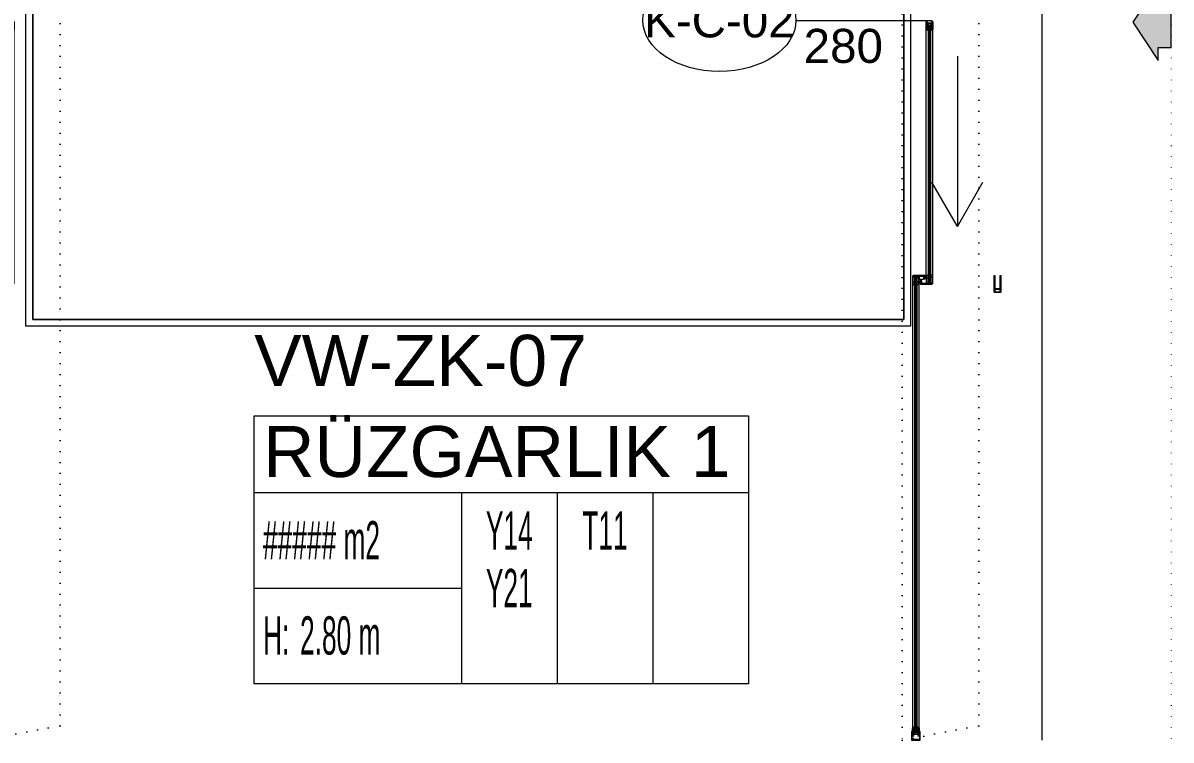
# Model space of a CAD drawing. Extents: x -2012 to 34975, y -1043 to 8321.
# Drawn here: x 5863.4 to 6200.8, y 2549 to 2759.7 of the extents above; entities that cross this region are included whole.
import ezdxf
from ezdxf.enums import TextEntityAlignment as Align

# ---------------------------------------------------------------- set-up
doc = ezdxf.new("R2010")
doc.units = 0
doc.header["$LTSCALE"] = 25
doc.header["$PDMODE"] = 1
doc.linetypes.add('DOT2', pattern=[0.125, 0, -0.125])
doc.layers.get('0').update_dxf_attribs({"color": 9, "lineweight": 9})
for name, color, linetype, lineweight in [('06D', 9, 'Continuous', 9), ('10', 9, 'Continuous', 9), ('10A', 9, 'Continuous', 9), ('15', 9, 'Continuous', 9), ('20', 9, 'DOT2', 9), ('21', 9, 'Continuous', 9), ('21_MAHAL', 9, 'Continuous', 9), ('22', 8, 'Continuous', 9)]:
    doc.layers.add(name, color=color, linetype=linetype, lineweight=lineweight)
doc.styles.add('Arial', font='arial.ttf', dxfattribs={"height": 2.5})
doc.styles.add('MuuM_TEXT-STANDART', font='ARIALN.TTF')

# ---------------------------------------------------------------- blocks, each defined once
blk = doc.blocks.new('p-kayarkapi_dormaeasy')
at = {"layer": '06D'}
for p, q in [((-282.29, -7), (-209.99, -7)), ((-282.29, -9), (-209.99, -9))]:
    blk.add_line(p, q, dxfattribs=at)
for points in [[(-284.79, -3), (-415.19, -3)], [(-415.19, -5), (-284.79, -5)]]:
    blk.add_lwpolyline(points, dxfattribs=at)
at = {"layer": '10'}
for p, q in [((-418.79, -5.25), (-418.79, -2.75)), ((-415.78, -3.25), (-415.78, -3.6)), ((-415.19, -3.25), (-414.84, -3.6)), ((-284.79, -3.25), (-285.14, -3.6)), ((-284.2, -3.25), (-284.2, -3.6)), ((-416.44, -3.63), (-416.94, -3.63)), ((-416.44, -4.37), (-416.94, -4.37)), ((-416.44, -4.37), (-416.44, -3.63)), ((-415.78, -4.75), (-415.78, -4.4)), ((-415.19, -4.75), (-414.84, -4.4)), ((-284.79, -4.75), (-285.14, -4.4)), ((-284.47, -5.44), (-284.64, -5.44)), ((-284.64, -5.44), (-284.64, -5.55)), ((-284.64, -5.55), (-283.94, -5.55)), ((-284.47, -5.03), (-284.47, -5.44)), ((-284.11, -5.44), (-284.47, -5.44)), ((-284.38, -5.03), (-284.38, -5.44)), ((-284.29, -5.03), (-284.29, -5.44)), ((-284.2, -4.75), (-284.2, -4.4)), ((-284.2, -5.03), (-284.2, -5.44)), ((-284.11, -5.03), (-284.11, -5.44)), ((-283.94, -5.44), (-284.11, -5.44)), ((-283.94, -5.55), (-283.94, -5.44)), ((-283.12, -6.45), (-283.12, -6.56)), ((-282.46, -6.45), (-283.12, -6.45)), ((-283.12, -6.56), (-282.97, -6.56)), ((-283.07, -4.01), (-283.07, -4.01)), ((-283.07, -4.05), (-283.07, -4.05)), ((-283.04, -3.63), (-283.04, -4.37)), ((-282.54, -3.63), (-283.04, -3.63)), ((-282.54, -4.37), (-283.04, -4.37)), ((-282.97, -6.97), (-282.97, -6.56)), ((-282.97, -6.56), (-282.61, -6.56)), ((-282.88, -6.97), (-282.88, -6.56)), ((-282.79, -6.97), (-282.79, -6.56)), ((-282.7, -6.97), (-282.7, -6.56)), ((-282.61, -6.56), (-282.46, -6.56)), ((-282.61, -6.97), (-282.61, -6.56)), ((-282.46, -6.56), (-282.46, -6.45)), ((-284.04, -7.61), (-284.54, -7.61)), ((-284.04, -8.35), (-284.54, -8.35)), ((-284.04, -7.61), (-284.04, -8.35)), ((-282.88, -7.25), (-282.88, -7.58)), ((-282.88, -8.75), (-282.88, -8.42)), ((-282.29, -7.25), (-281.96, -7.58)), ((-282.29, -8.75), (-281.96, -8.42)), ((-209.99, -7.25), (-210.32, -7.58)), ((-209.99, -8.75), (-210.32, -8.42)), ((-209.4, -7.25), (-209.4, -7.58)), ((-209.4, -8.75), (-209.4, -8.42)), ((-208.24, -7.61), (-208.74, -7.61)), ((-208.74, -7.61), (-208.74, -8.35)), ((-208.24, -8.35), (-208.74, -8.35))]:
    blk.add_line(p, q, dxfattribs=at)
at = {"layer": '10', "linetype": 'DOT2'}
blk.add_lwpolyline([(-414.58, -22.5), (4.21, -22.5), (4.21, 0), (-418.79, 0)], close=True, dxfattribs=at)
at = {"layer": '10'}
for points in [[(-416.29, -2.95), (-416.29, -2.75), (-418.79, -2.75), (-418.79, -5.25), (-416.29, -5.25), (-416.29, -5.05), (-418.59, -5.05), (-418.59, -2.95)], [(-283.41, -6.22), (-283.41, -5.07), (-282.51, -5.07), (-282.51, -6.22)]]:
    blk.add_lwpolyline(points, close=True, dxfattribs=at)
for points in [[(-417.19, -3.97), (-417.19, -3.25), (-417.47, -3.25, 0.414214), (-417.57, -3.35), (-417.57, -3.45), (-417.69, -3.45), (-417.69, -3.3, -0.414214), (-417.39, -3), (-415.19, -3), (-415.19, -3.25), (-416.94, -3.25), (-416.94, -4.75), (-415.19, -4.75), (-415.19, -5), (-417.39, -5, -0.414214), (-417.69, -4.7), (-417.69, -4.55), (-417.57, -4.55), (-417.57, -4.65, 0.414214), (-417.47, -4.75), (-417.19, -4.75), (-417.19, -4.03), (-417.16, -4)], [(-282.49, -5.67), (-282.49, -6.28), (-283.19, -6.28, 0.414214), (-283.29, -6.38), (-283.29, -6.6, 0.414214), (-283.19, -6.7), (-283.04, -6.7, 0.414214), (-282.99, -6.65), (-282.99, -6.58), (-283.14, -6.58), (-283.14, -6.43), (-282.44, -6.43), (-282.44, -6.58), (-282.59, -6.58), (-282.59, -6.65, 0.414214), (-282.54, -6.7), (-282.39, -6.7, 0.414214), (-282.29, -6.6), (-282.29, -3.3, 0.414214), (-282.59, -3), (-284.79, -3), (-284.79, -3.25), (-282.64, -3.25, -0.414214), (-282.54, -3.35), (-282.54, -3.97), (-282.51, -4), (-282.54, -4.03), (-282.54, -4.65, -0.414214), (-282.64, -4.75), (-284.79, -4.75), (-284.79, -5), (-282.49, -5), (-282.49, -5.61), (-282.46, -5.64)], [(-284.59, -6.33), (-284.59, -5.72), (-283.89, -5.72, 0.414214), (-283.79, -5.62), (-283.79, -5.4, 0.414214), (-283.89, -5.3), (-284.04, -5.3, 0.414214), (-284.09, -5.35), (-284.09, -5.42), (-283.94, -5.42), (-283.94, -5.57), (-284.64, -5.57), (-284.64, -5.42), (-284.49, -5.42), (-284.49, -5.35, 0.414214), (-284.54, -5.3), (-284.69, -5.3, 0.414214), (-284.79, -5.4), (-284.79, -8.7, 0.414214), (-284.49, -9), (-282.29, -9), (-282.29, -8.75), (-284.44, -8.75, -0.414214), (-284.54, -8.65), (-284.54, -8.03), (-284.57, -8), (-284.54, -7.97), (-284.54, -7.35, -0.414214), (-284.44, -7.25), (-282.29, -7.25), (-282.29, -7), (-284.59, -7), (-284.59, -6.39), (-284.62, -6.36)], [(-207.99, -8.03), (-207.99, -8.75), (-207.71, -8.75, 0.414214), (-207.61, -8.65), (-207.61, -8.55), (-207.49, -8.55), (-207.49, -8.7, -0.414214), (-207.79, -9), (-209.99, -9), (-209.99, -8.75), (-208.24, -8.75), (-208.24, -7.25), (-209.99, -7.25), (-209.99, -7), (-207.79, -7, -0.414214), (-207.49, -7.3), (-207.49, -7.45), (-207.61, -7.45), (-207.61, -7.35, 0.414214), (-207.71, -7.25), (-207.99, -7.25), (-207.99, -7.97), (-208.02, -8)]]:
    blk.add_lwpolyline(points, format="xyb", close=True, dxfattribs=at)
blk.add_lwpolyline([(-282.51, -6.14), (-282.26, -6.14), (-282.26, -5.14), (-282.51, -5.14)], dxfattribs=at)
at = {"layer": '15'}
for points in [[(-416.43, -3.98), (-283.07, -3.98), (-283.07, -3.6), (-416.43, -3.6)], [(-416.43, -3.6), (-416.43, -3.6), (-416.43, -3.98), (-416.43, -3.98)], [(-416.43, -4.4), (-283.07, -4.4), (-283.07, -4.02), (-416.43, -4.02)], [(-416.43, -4.02), (-416.43, -4.02), (-416.43, -4.4), (-416.43, -4.4)]]:
    blk.add_lwpolyline(points, dxfattribs=at)
for points in [[(-208.76, -7.6), (-284.03, -7.6), (-284.03, -7.98), (-208.76, -7.98), (-208.76, -7.6)], [(-208.76, -8.02), (-284.03, -8.02), (-284.03, -8.4), (-208.76, -8.4), (-208.76, -8.02), (-208.76, -8.02)]]:
    blk.add_lwpolyline(points, close=True, dxfattribs=at)
blk = doc.blocks.new('p-cephe-onkisim')
at = {"layer": '06D'}
blk.add_lwpolyline([(-38, 2779.5), (-38, 2356.5)], dxfattribs=at)
at = {"layer": '10A'}
for points in [[(-50, 2493), (-50, 2488.25, -0.414214), (-50.25, 2488), (-51.75, 2488, -0.414214), (-52, 2488.25), (-52, 2493), (-51.85, 2493, -0.414214), (-51.75, 2492.9), (-51.75, 2489.3, 0.414214), (-51.65, 2489.2), (-50.35, 2489.2, 0.414214), (-50.25, 2489.3), (-50.25, 2492.9, -0.414214), (-50.15, 2493)], [(-50.35, 2488.95), (-51.65, 2488.95, 0.414214), (-51.75, 2488.85), (-51.75, 2488.35, 0.414214), (-51.65, 2488.25), (-50.35, 2488.25, 0.414214), (-50.25, 2488.35), (-50.25, 2488.85, 0.414214)]]:
    blk.add_lwpolyline(points, format="xyb", close=True, dxfattribs=at)
at = {"rotation": 90}
for p in [(-349, 2775.29), (-79, 2775.29)]:
    blk.add_blockref('p-kayarkapi_dormaeasy', p, dxfattribs=at)
blk = doc.blocks.new('p-cephe-onkisim-toplam')
blk.add_blockref('p-cephe-onkisim', (0, 0))
blk = doc.blocks.new('0_arrow1')
blk.add_hatch(color=254).paths.add_polyline_path([(0, 0), (-22.5, -15), (-15, -15), (-15, -22.5), (15, -22.5), (15, -15), (22.5, -15)])
at = {"linetype": 'ByBlock', "lineweight": -2}
blk.add_lwpolyline([(15, -22.5), (-15, -22.5), (-15, -15), (-22.5, -15), (0, 0), (22.5, -15), (15, -15)], close=True, dxfattribs=at)
blk.add_point((0, 0))
blk = doc.blocks.new('0_doorno')
blk.add_lwpolyline([(4.5, 0), (12.5, 0)])
blk.add_ellipse((0, 0), major_axis=(-4.5, 0), ratio=0.666667)
at = {"style": 'Arial'}
blk.add_attdef('YUKSEKLIK', text='', height=2, dxfattribs=at).set_placement((5, 5.9), align=Align.TOP_LEFT)
blk.add_attdef('KAPINO', text='', height=1.4, dxfattribs=at).set_placement((-0.019, -0.035), align=Align.MIDDLE)
blk.add_attdef('GENISLIK', text='', height=2, dxfattribs=at).set_placement((5, -1.895), align=Align.BOTTOM_LEFT)
blk = doc.blocks.new('0_arrow4')
for points in [[(0, 0), (-25.98, 15)], [(-100, 0), (0, 0)], [(0, 0), (-25.98, -15)]]:
    blk.add_lwpolyline(points)
blk = doc.blocks.new('0_roomno2')
blk.add_lwpolyline([(19.375, -10.5), (0, -10.5), (0, 0), (19.375, 0)], close=True)
for points in [[(0, -3), (19.375, -3)], [(8.125, -3), (8.125, -10.5)], [(11.875, -3), (11.875, -10.5)], [(15.625, -3), (15.625, -10.5)], [(0, -6.75), (8.125, -6.75)]]:
    blk.add_lwpolyline(points)
at = {"style": 'MuuM_TEXT-STANDART', "width": 0.6}
blk.add_text('H:', height=1.5, dxfattribs=at).set_placement((0.35, -8.608), align=Align.MIDDLE_LEFT)
at = {"style": 'Arial'}
blk.add_attdef('ODANO', (0, 1.17), '', height=2, dxfattribs=at)
blk.add_attdef('MEKANADI', text='', height=2, dxfattribs=at).set_placement((0.35, -3), align=Align.BOTTOM_LEFT)
at = {"style": 'MuuM_TEXT-STANDART', "width": 0.6}
for tag, p in [('YER01', (10, -4.5)), ('TAVAN01', (13.75, -4.5)), ('DUVAR01', (17.5, -4.5)), ('YER02', (10, -6.75)), ('TAVAN02', (13.75, -6.75)), ('DUVAR02', (17.5, -6.75)), ('YER03', (10, -9)), ('TAVAN03', (13.75, -9)), ('DUVAR03', (17.5, -9))]:
    blk.add_attdef(tag, text='', height=1.5, dxfattribs=at).set_placement(p, align=Align.MIDDLE_CENTER)
for tag, p in [('M2', (0.35, -4.875)), ('TEMIZTAVANYUKSEKLIGI', (1.8, -8.608))]:
    blk.add_attdef(tag, text='', height=1.5, dxfattribs=at).set_placement(p, align=Align.MIDDLE_LEFT)

msp = doc.modelspace()

# ---------------------------------------------------------------- linework, layer by layer
at = {"layer": '06D'}
for points in [[(6124.28, 2850.6), (6124.28, 2670.6), (5864.28, 2670.6), (5864.28, 2850.6)], [(6122.28, 2848.6), (6122.28, 2672.6), (5866.28, 2672.6), (5866.28, 2848.6)]]:
    msp.add_lwpolyline(points, close=True, dxfattribs=at)
at = {"layer": '06D', "color": 253}
msp.add_lwpolyline([(6122.28, 2848.65), (5866.28, 2848.55), (5866.28, 2672.6), (6122.28, 2672.6)], close=True, dxfattribs=at)
at = {"layer": '20'}
msp.add_lwpolyline([(6200.84, 2972), (6200.84, 2549)], dxfattribs=at)

# ---------------------------------------------------------------- block references
msp.add_blockref('p-cephe-onkisim-toplam', (6200.84, 192.5))
at = {"layer": '21', "xscale": -0.5, "yscale": 0.5, "zscale": 0.5, "rotation": 90}
for name, p in [('0_arrow1', (6189.59, 2760)), ('0_arrow4', (6138.07, 2699.93))]:
    msp.add_blockref(name, p, dxfattribs=at)
at = {"layer": '21_MAHAL'}
ref = msp.add_blockref('0_roomno2', (5931.35, 2644.29), dxfattribs=dict(at, xscale=7.5, yscale=7.5, zscale=7.5))
ref.add_attrib('ODANO', 'VW-ZK-07', (5931.35, 2653.07), dxfattribs={"layer": '0', "height": 15, "style": 'Arial'})
ref.add_attrib('MEKANADI', 'RÜZGARLIK 1', dxfattribs={"layer": '0', "height": 15, "style": 'Arial'}).set_placement((5933.97, 2621.79), align=Align.BOTTOM_LEFT)
ref.add_attrib('M2', '##### m2', dxfattribs={"layer": '0', "height": 11.25, "style": 'MuuM_TEXT-STANDART', "width": 0.6}).set_placement((5933.97, 2607.73), align=Align.MIDDLE_LEFT)
ref.add_attrib('TEMIZTAVANYUKSEKLIGI', '2.80 m', dxfattribs={"layer": '0', "height": 11.25, "style": 'MuuM_TEXT-STANDART', "width": 0.6}).set_placement((5944.85, 2579.73), align=Align.MIDDLE_LEFT)
ref.add_attrib('YER01', 'Y14', dxfattribs={"layer": '0', "height": 11.25, "style": 'MuuM_TEXT-STANDART', "width": 0.6}).set_placement((6006.35, 2610.54), align=Align.MIDDLE_CENTER)
ref.add_attrib('TAVAN01', 'T11', dxfattribs={"layer": '0', "height": 11.25, "style": 'MuuM_TEXT-STANDART', "width": 0.6}).set_placement((6034.47, 2610.54), align=Align.MIDDLE_CENTER)
ref.add_attrib('YER02', 'Y21', dxfattribs={"layer": '0', "height": 11.25, "style": 'MuuM_TEXT-STANDART', "width": 0.6}).set_placement((6006.35, 2593.67), align=Align.MIDDLE_CENTER)
at = {"layer": '22'}
ref = msp.add_blockref('0_doorno', (6068.1, 2760.5), dxfattribs=dict(at, xscale=5, yscale=5, zscale=5))
ref.add_attrib('KAPINO', 'K-C-02', dxfattribs={"layer": '0', "height": 10, "style": 'Arial'}).set_placement((6068.1, 2760.5), align=Align.MIDDLE)
ref.add_attrib('GENISLIK', '180', dxfattribs={"layer": '0', "height": 10, "style": 'Arial'}).set_placement((6091.75, 2760.5), align=Align.BOTTOM_LEFT)
ref.add_attrib('YUKSEKLIK', '280', dxfattribs={"layer": '0', "height": 10, "style": 'Arial'}).set_placement((6092.86, 2758), align=Align.TOP_LEFT)

doc.saveas('drawing.dxf')
